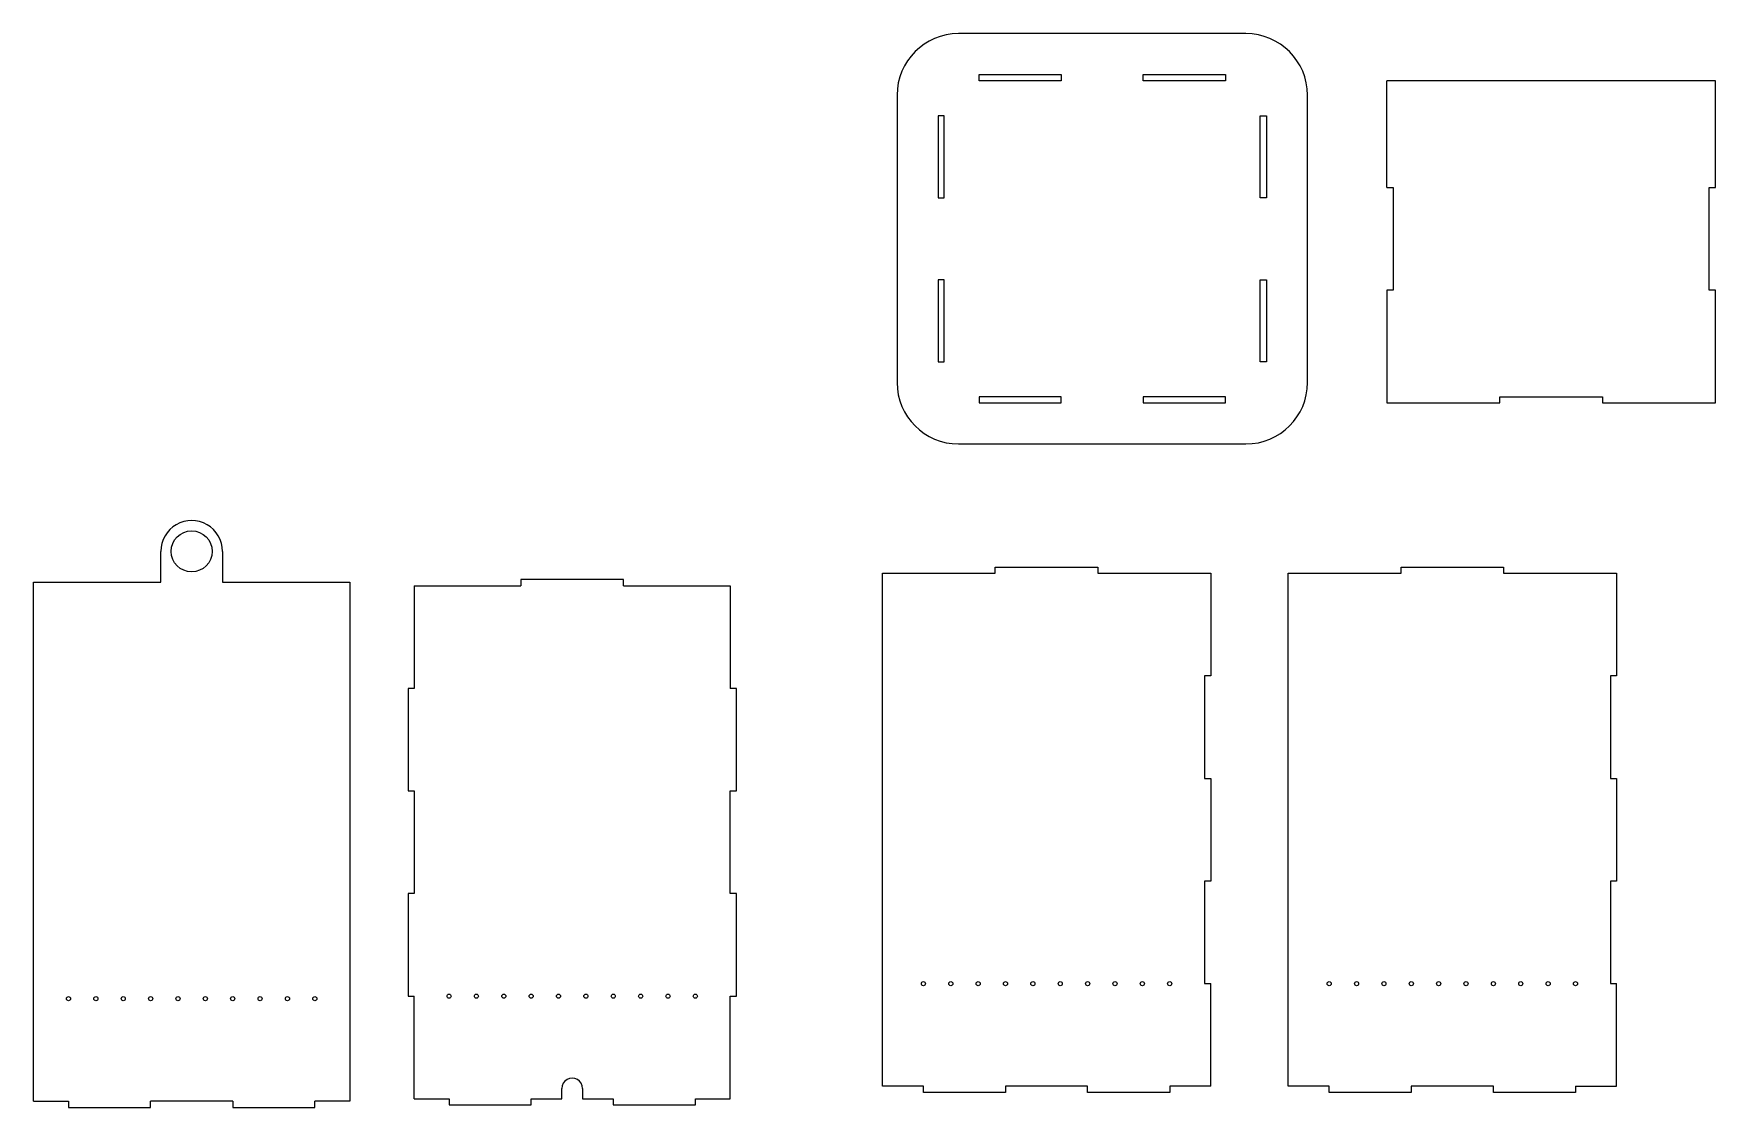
# Model space of a CAD drawing. Header units: millimetres. Extents: x -61 to 759, y -369 to 154.
import ezdxf

# ---------------------------------------------------------------- set-up
doc = ezdxf.new("R2010")
doc.units = ezdxf.units.MM
doc.header["$MEASUREMENT"] = 0

msp = doc.modelspace()

# ---------------------------------------------------------------- linework, layer by layer
for p, q in [((529.83, 153.88), (389.83, 153.88)), ((399.83, 130.88), (399.83, 133.88)), ((399.83, 133.88), (439.83, 133.88)), ((439.83, 133.88), (439.83, 130.88)), ((479.83, 130.88), (479.83, 133.88)), ((479.83, 133.88), (519.83, 133.88)), ((519.83, 133.88), (519.83, 130.88)), ((359.83, 123.88), (359.83, -16.12)), ((439.83, 130.88), (399.83, 130.88)), ((519.83, 130.88), (479.83, 130.88)), ((559.83, -16.12), (559.83, 123.88)), ((758.55, 130.88), (598.55, 130.88)), ((598.55, 78.88), (598.55, 130.88)), ((758.55, 78.88), (758.55, 130.88)), ((382.83, 113.88), (379.83, 113.88)), ((379.83, 113.88), (379.83, 73.88)), ((382.83, 73.88), (382.83, 113.88)), ((536.83, 73.88), (536.83, 113.88)), ((536.83, 113.88), (539.83, 113.88)), ((539.83, 113.88), (539.83, 73.88)), ((379.83, 73.88), (382.83, 73.88)), ((539.83, 73.88), (536.83, 73.88)), ((598.55, 78.88), (601.55, 78.88)), ((601.55, 78.88), (601.55, 28.88)), ((755.55, 28.88), (755.55, 78.88)), ((755.55, 78.88), (758.55, 78.88)), ((382.83, 33.88), (379.83, 33.88)), ((379.83, 33.88), (379.83, -6.12)), ((382.83, -6.12), (382.83, 33.88)), ((536.83, -6.12), (536.83, 33.88)), ((536.83, 33.88), (539.83, 33.88)), ((539.83, 33.88), (539.83, -6.12)), ((601.55, 28.88), (598.55, 28.88)), ((598.55, 28.88), (598.55, -26.12)), ((758.55, 28.88), (755.55, 28.88)), ((758.55, -26.12), (758.55, 28.88)), ((379.83, -6.12), (382.83, -6.12)), ((539.83, -6.12), (536.83, -6.12)), ((439.83, -23.12), (399.83, -23.12)), ((399.83, -23.12), (399.83, -26.12)), ((439.83, -26.12), (439.83, -23.12)), ((519.83, -23.12), (479.83, -23.12)), ((479.83, -23.12), (479.83, -26.12)), ((519.83, -26.12), (519.83, -23.12)), ((653.55, -26.12), (653.55, -23.12)), ((653.55, -23.12), (703.55, -23.12)), ((703.55, -23.12), (703.55, -26.12)), ((399.83, -26.12), (439.83, -26.12)), ((479.83, -26.12), (519.83, -26.12)), ((598.55, -26.12), (653.55, -26.12)), ((703.55, -26.12), (758.55, -26.12)), ((389.83, -46.12), (529.83, -46.12)), ((16.14, -83.48), (16.14, -83.48)), ((1.14, -113.48), (1.14, -98.48)), ((31.14, -98.48), (31.14, -113.48)), ((407.69, -109.18), (407.69, -106.18)), ((407.69, -106.18), (457.69, -106.18)), ((457.69, -106.18), (457.69, -109.18)), ((605.4, -109.18), (605.4, -106.18)), ((605.4, -106.18), (655.4, -106.18)), ((655.4, -106.18), (655.4, -109.18)), ((-60.86, -366.48), (-60.86, -113.48)), ((-60.86, -113.48), (1.14, -113.48)), ((31.14, -113.48), (93.14, -113.48)), ((93.14, -113.48), (93.14, -366.48)), ((226.56, -112.26), (176.56, -112.26)), ((176.56, -112.26), (176.56, -115.26)), ((226.56, -115.26), (226.56, -112.26)), ((352.69, -359.18), (352.69, -109.18)), ((352.69, -109.18), (407.69, -109.18)), ((457.69, -109.18), (512.69, -109.18)), ((512.69, -109.18), (512.69, -159.18)), ((550.4, -359.18), (550.4, -109.18)), ((550.4, -109.18), (605.4, -109.18)), ((655.4, -109.18), (710.4, -109.18)), ((710.4, -109.18), (710.4, -159.18)), ((124.56, -115.26), (176.56, -115.26)), ((124.56, -115.26), (124.56, -165.26)), ((226.56, -115.26), (278.56, -115.26)), ((278.56, -115.26), (278.56, -165.26)), ((512.69, -159.18), (509.69, -159.18)), ((509.69, -159.18), (509.69, -209.18)), ((710.4, -159.18), (707.4, -159.18)), ((707.4, -159.18), (707.4, -209.18)), ((124.56, -165.26), (121.56, -165.26)), ((121.56, -165.26), (121.56, -215.26)), ((281.56, -165.26), (278.56, -165.26)), ((281.56, -215.26), (281.56, -165.26)), ((509.69, -209.18), (512.69, -209.18)), ((512.69, -209.18), (512.69, -259.18)), ((707.4, -209.18), (710.4, -209.18)), ((710.4, -209.18), (710.4, -259.18)), ((121.56, -215.26), (124.56, -215.26)), ((124.56, -215.26), (124.56, -265.26)), ((278.56, -265.26), (278.56, -215.26)), ((278.56, -215.26), (281.56, -215.26)), ((512.69, -259.18), (509.69, -259.18)), ((509.69, -259.18), (509.69, -309.18)), ((710.4, -259.18), (707.4, -259.18)), ((707.4, -259.18), (707.4, -309.18)), ((124.56, -265.26), (121.56, -265.26)), ((121.56, -265.26), (121.56, -315.26)), ((281.56, -265.26), (278.56, -265.26)), ((281.56, -315.26), (281.56, -265.26)), ((509.69, -309.18), (512.69, -309.18)), ((512.69, -359.18), (512.69, -309.18)), ((707.4, -309.18), (710.4, -309.18)), ((710.4, -359.18), (710.4, -309.18)), ((121.56, -315.26), (124.56, -315.26)), ((124.56, -365.26), (124.56, -315.26)), ((261.56, -315.26), (261.56, -315.26)), ((278.56, -365.26), (278.56, -315.26)), ((278.56, -315.26), (281.56, -315.26)), ((196.56, -365.26), (196.56, -360.26)), ((201.56, -355.26), (201.56, -355.26)), ((206.56, -360.26), (206.56, -365.26)), ((372.69, -359.18), (352.69, -359.18)), ((372.69, -362.18), (372.69, -359.18)), ((452.69, -359.18), (412.69, -359.18)), ((412.69, -359.18), (412.69, -362.18)), ((452.69, -362.18), (452.69, -359.18)), ((512.69, -359.18), (492.69, -359.18)), ((492.69, -359.18), (492.69, -362.18)), ((570.4, -359.18), (550.4, -359.18)), ((570.4, -362.18), (570.4, -359.18)), ((650.4, -359.18), (610.4, -359.18)), ((610.4, -359.18), (610.4, -362.18)), ((650.4, -362.18), (650.4, -359.18)), ((690.4, -359.18), (710.4, -359.18)), ((690.4, -359.18), (690.4, -362.18)), ((-60.86, -366.48), (-43.86, -366.48)), ((-43.86, -366.48), (-43.86, -369.48)), ((36.14, -366.48), (-3.86, -366.48)), ((-3.86, -369.48), (-3.86, -366.48)), ((36.14, -366.48), (36.14, -369.48)), ((76.14, -369.48), (76.14, -366.48)), ((93.14, -366.48), (76.14, -366.48)), ((124.56, -365.26), (141.56, -365.26)), ((141.56, -365.26), (141.56, -368.26)), ((141.56, -368.26), (181.56, -368.26)), ((181.56, -368.26), (181.56, -365.26)), ((181.56, -365.26), (196.56, -365.26)), ((206.56, -365.26), (221.56, -365.26)), ((221.56, -365.26), (221.56, -368.26)), ((221.56, -368.26), (261.56, -368.26)), ((261.56, -368.26), (261.56, -365.26)), ((261.56, -365.26), (278.56, -365.26)), ((412.69, -362.18), (372.69, -362.18)), ((492.69, -362.18), (452.69, -362.18)), ((610.4, -362.18), (570.4, -362.18)), ((690.4, -362.18), (650.4, -362.18)), ((-43.86, -369.48), (-3.86, -369.48)), ((36.14, -369.48), (76.14, -369.48))]:
    msp.add_line(p, q)
for centre, radius in [((16.14, -98.48), 10), ((372.69, -309.18), 1), ((386.02, -309.18), 1), ((399.35, -309.18), 1), ((412.69, -309.18), 1), ((426.02, -309.18), 1), ((439.35, -309.18), 1), ((452.69, -309.18), 1), ((466.02, -309.18), 1), ((479.35, -309.18), 1), ((492.69, -309.18), 1), ((570.4, -309.18), 1), ((583.73, -309.18), 1), ((597.07, -309.18), 1), ((610.4, -309.18), 1), ((623.73, -309.18), 1), ((637.07, -309.18), 1), ((650.4, -309.18), 1), ((663.73, -309.18), 1), ((677.07, -309.18), 1), ((690.4, -309.18), 1), ((-43.86, -316.48), 1), ((-30.53, -316.48), 1), ((-17.19, -316.48), 1), ((-3.86, -316.48), 1), ((9.47, -316.48), 1), ((22.81, -316.48), 1), ((36.14, -316.48), 1), ((49.47, -316.48), 1), ((62.81, -316.48), 1), ((76.14, -316.48), 1), ((141.56, -315.26), 1), ((154.89, -315.26), 1), ((168.22, -315.26), 1), ((181.56, -315.26), 1), ((194.89, -315.26), 1), ((208.22, -315.26), 1), ((221.56, -315.26), 1), ((234.89, -315.26), 1), ((248.22, -315.26), 1), ((261.56, -315.26), 1)]:
    msp.add_circle(centre, radius)
for centre, radius, start, end in [((389.83, 123.88), 30, 90, 180), ((529.83, 123.88), 30, 0, 90), ((389.83, -16.12), 30, 180, 270), ((529.83, -16.12), 30, 270, 0), ((16.14, -98.48), 15, 0, 180.00042), ((201.56, -360.26), 5, 0, 180.00042)]:
    msp.add_arc(centre, radius, start, end)

doc.saveas('drawing.dxf')
